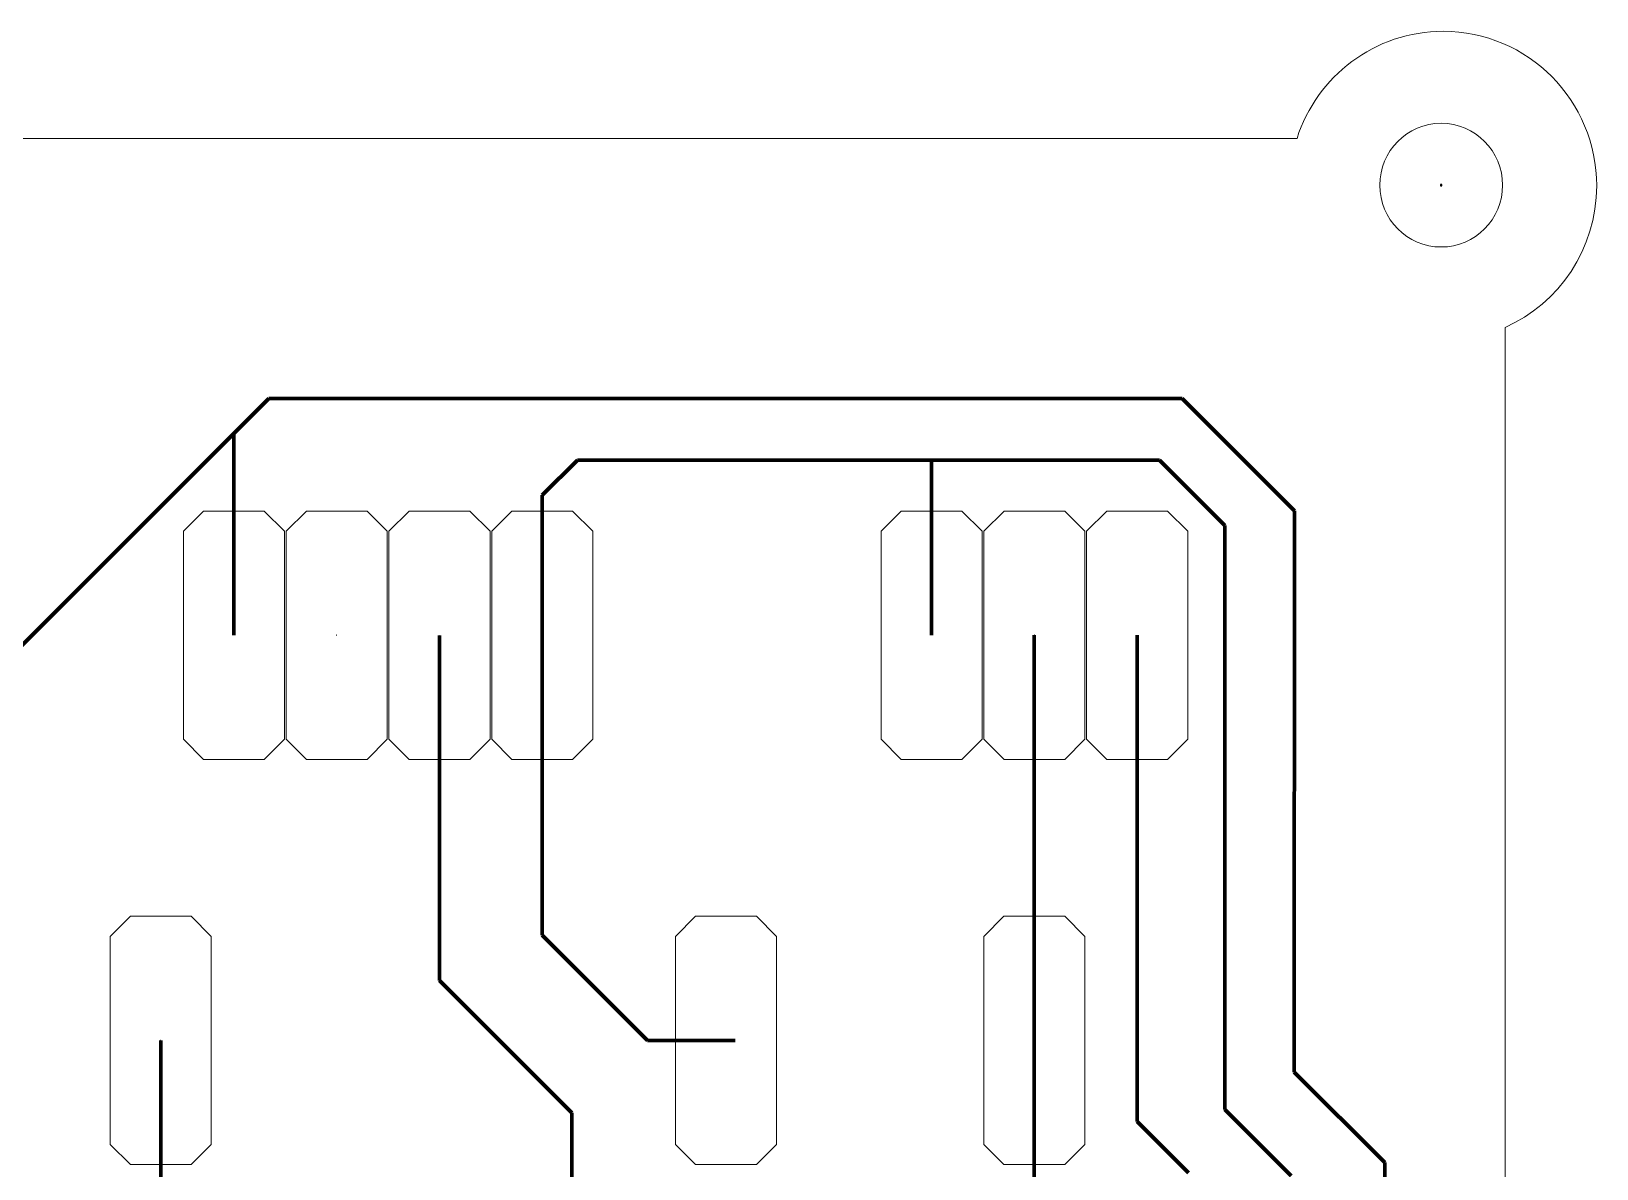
# Model space of a CAD drawing. Header units: millimetres. Extents: x -145 to 148, y -255 to 152.
# Drawn here: x -54.93 to -16.24, y 120.75 to 148.87 of the extents above; entities that cross this region are included whole.
import ezdxf

# ---------------------------------------------------------------- set-up
doc = ezdxf.new("R2010")
doc.units = ezdxf.units.MM
doc.header["$MEASUREMENT"] = 0
doc.layers.add('Layer 1', color=7, linetype='Continuous')

msp = doc.modelspace()

# ---------------------------------------------------------------- linework, layer by layer
at = {"layer": 'Layer 1', "lineweight": 18}
msp.add_ellipse((-20.0872, 145.0633), major_axis=(0, 1.5284), ratio=0.9929338, dxfattribs=at)
msp.add_open_spline([(-23.65, 146.2192), (-23.1582, 147.7552), (-21.7271, 148.8665), (-20.0382, 148.8665), (-17.9428, 148.8665), (-16.2441, 147.1557), (-16.2441, 145.0453), (-16.2441, 143.4829), (-17.1752, 142.1395), (-18.5089, 141.5472)], degree=3, knots=[0, 0, 0, 0, 0.3333333, 0.3333333, 0.3333333, 0.6666667, 0.6666667, 0.6666667, 1, 1, 1, 1], dxfattribs=at)
for points in [[(-142.6207, 146.2192), (-142.6207, 146.2192), (-23.65, 146.2192), (-23.65, 146.2192)], [(-18.5089, 141.5472), (-18.5089, 141.5472), (-18.5089, 107.0767), (-18.5089, 107.0767)]]:
    msp.add_open_spline(points, degree=3, dxfattribs=at)
at = {"layer": 'Layer 1'}
msp.add_open_spline([(-20.1049, 145.0453), (-20.1049, 145.0453), (-20.1049, 145.0812), (-20.1049, 145.0812), (-20.1049, 145.0812), (-20.0693, 145.0812), (-20.0693, 145.0812), (-20.0693, 145.0812), (-20.0693, 145.0453), (-20.0693, 145.0453), (-20.0693, 145.0453), (-20.1049, 145.0453), (-20.1049, 145.0453)], degree=3, knots=[0, 0, 0, 0, 0.25, 0.25, 0.25, 0.5, 0.5, 0.5, 0.75, 0.75, 0.75, 1, 1, 1, 1], dxfattribs=at)
at = {"layer": 'Layer 1', "color": 1, "lineweight": 9}
msp.add_open_spline([(-20.1049, 145.0453), (-20.1049, 145.0453), (-20.1049, 145.0812), (-20.1049, 145.0812), (-20.1049, 145.0812), (-20.0693, 145.0812), (-20.0693, 145.0812), (-20.0693, 145.0812), (-20.0693, 145.0453), (-20.0693, 145.0453), (-20.0693, 145.0453), (-20.1049, 145.0453), (-20.1049, 145.0453)], degree=3, knots=[0, 0, 0, 0, 0.25, 0.25, 0.25, 0.5, 0.5, 0.5, 0.75, 0.75, 0.75, 1, 1, 1, 1], dxfattribs=at)
at = {"layer": 'Layer 1', "color": 6, "lineweight": 120}
for points in [[(-49.0619, 139.7893), (-49.0619, 139.7893), (-55.5086, 133.3421), (-55.5086, 133.3421)], [(-49.0619, 139.7893), (-49.0619, 139.7893), (-26.4918, 139.7891), (-26.4918, 139.7891)], [(-26.4918, 139.789), (-26.4918, 139.789), (-23.7162, 137.0131), (-23.7162, 137.0131)], [(-49.9233, 138.928), (-49.9233, 138.928), (-49.9236, 133.9386), (-49.9236, 133.9386)], [(-42.3033, 137.3971), (-42.3033, 137.3971), (-41.4317, 138.2685), (-41.4317, 138.2685)], [(-41.4317, 138.2685), (-41.4317, 138.2685), (-27.0494, 138.2684), (-27.0494, 138.2684)], [(-32.6815, 138.2683), (-32.6815, 138.2683), (-32.6818, 133.9386), (-32.6818, 133.9386)], [(-27.0494, 138.2684), (-27.0494, 138.2684), (-25.4304, 136.6486), (-25.4304, 136.6486)], [(-42.3036, 126.5266), (-42.3036, 126.5266), (-42.3033, 137.3971), (-42.3033, 137.3971)], [(-23.7162, 137.0131), (-23.7162, 137.0131), (-23.7164, 123.139), (-23.7164, 123.139)], [(-25.4304, 136.6486), (-25.4304, 136.6486), (-25.4306, 122.2167), (-25.4306, 122.2167)], [(-44.8418, 133.9337), (-44.8418, 133.9337), (-44.843, 125.4035), (-44.843, 125.4035)], [(-30.1418, 133.9386), (-30.1418, 133.9386), (-30.1427, 120.0537), (-30.1427, 120.0537)], [(-27.6, 133.9386), (-27.6, 133.9386), (-27.6002, 121.918), (-27.6002, 121.918)], [(-42.3036, 126.5266), (-42.3036, 126.5266), (-39.7001, 123.9225), (-39.7001, 123.9225)], [(-44.843, 125.4036), (-44.843, 125.4036), (-41.5725, 122.1323), (-41.5725, 122.1323)], [(-51.7322, 123.9222), (-51.7322, 123.9222), (-51.7337, 115.4421), (-51.7337, 115.4421)], [(-39.7001, 123.9225), (-39.7001, 123.9225), (-37.5352, 123.9222), (-37.5352, 123.9222)], [(-23.7164, 123.139), (-23.7164, 123.139), (-21.4825, 120.9051), (-21.4825, 120.9051)], [(-41.5725, 122.1323), (-41.5725, 122.1323), (-41.5737, 115.4421), (-41.5737, 115.4421)], [(-27.6002, 121.9181), (-27.6002, 121.9181), (-26.3319, 120.6498), (-26.3319, 120.6498)], [(-25.4306, 122.2167), (-25.4306, 122.2167), (-23.7919, 120.5779), (-23.7919, 120.5779)], [(-21.4825, 120.9051), (-21.4825, 120.9051), (-21.4826, 111.7104), (-21.4826, 111.7104)]]:
    msp.add_open_spline(points, degree=3, dxfattribs=at)
at = {"layer": 'Layer 1', "lineweight": 9}
for points in [[(-51.1718, 131.3704), (-51.1718, 131.3704), (-51.1718, 136.5068), (-51.1718, 136.5068), (-51.1718, 136.5068), (-50.6718, 137.0068), (-50.6718, 137.0068), (-50.6718, 137.0068), (-49.1718, 137.0068), (-49.1718, 137.0068), (-49.1718, 137.0068), (-48.6718, 136.5068), (-48.6718, 136.5068), (-48.6718, 136.5068), (-48.6718, 131.3704), (-48.6718, 131.3704), (-48.6718, 131.3704), (-49.1718, 130.8704), (-49.1718, 130.8704), (-49.1718, 130.8704), (-50.6718, 130.8704), (-50.6718, 130.8704), (-50.6718, 130.8704), (-51.1718, 131.3704), (-51.1718, 131.3704)], [(-48.6318, 131.3704), (-48.6318, 131.3704), (-48.6318, 136.5068), (-48.6318, 136.5068), (-48.6318, 136.5068), (-48.1318, 137.0068), (-48.1318, 137.0068), (-48.1318, 137.0068), (-46.6318, 137.0068), (-46.6318, 137.0068), (-46.6318, 137.0068), (-46.1318, 136.5068), (-46.1318, 136.5068), (-46.1318, 136.5068), (-46.1318, 131.3704), (-46.1318, 131.3704), (-46.1318, 131.3704), (-46.6318, 130.8704), (-46.6318, 130.8704), (-46.6318, 130.8704), (-48.1318, 130.8704), (-48.1318, 130.8704), (-48.1318, 130.8704), (-48.6318, 131.3704), (-48.6318, 131.3704)], [(-46.0918, 131.3704), (-46.0918, 131.3704), (-46.0918, 136.5068), (-46.0918, 136.5068), (-46.0918, 136.5068), (-45.5918, 137.0068), (-45.5918, 137.0068), (-45.5918, 137.0068), (-44.0918, 137.0068), (-44.0918, 137.0068), (-44.0918, 137.0068), (-43.5918, 136.5068), (-43.5918, 136.5068), (-43.5918, 136.5068), (-43.5918, 131.3704), (-43.5918, 131.3704), (-43.5918, 131.3704), (-44.0918, 130.8704), (-44.0918, 130.8704), (-44.0918, 130.8704), (-45.5918, 130.8704), (-45.5918, 130.8704), (-45.5918, 130.8704), (-46.0918, 131.3704), (-46.0918, 131.3704)], [(-43.5518, 131.3704), (-43.5518, 131.3704), (-43.5518, 136.5068), (-43.5518, 136.5068), (-43.5518, 136.5068), (-43.0518, 137.0068), (-43.0518, 137.0068), (-43.0518, 137.0068), (-41.5518, 137.0068), (-41.5518, 137.0068), (-41.5518, 137.0068), (-41.0518, 136.5068), (-41.0518, 136.5068), (-41.0518, 136.5068), (-41.0518, 131.3704), (-41.0518, 131.3704), (-41.0518, 131.3704), (-41.5518, 130.8704), (-41.5518, 130.8704), (-41.5518, 130.8704), (-43.0518, 130.8704), (-43.0518, 130.8704), (-43.0518, 130.8704), (-43.5518, 131.3704), (-43.5518, 131.3704)], [(-33.93, 131.3704), (-33.93, 131.3704), (-33.93, 136.5068), (-33.93, 136.5068), (-33.93, 136.5068), (-33.43, 137.0068), (-33.43, 137.0068), (-33.43, 137.0068), (-31.93, 137.0068), (-31.93, 137.0068), (-31.93, 137.0068), (-31.43, 136.5068), (-31.43, 136.5068), (-31.43, 136.5068), (-31.43, 131.3704), (-31.43, 131.3704), (-31.43, 131.3704), (-31.93, 130.8704), (-31.93, 130.8704), (-31.93, 130.8704), (-33.43, 130.8704), (-33.43, 130.8704), (-33.43, 130.8704), (-33.93, 131.3704), (-33.93, 131.3704)], [(-31.39, 131.3704), (-31.39, 131.3704), (-31.39, 136.5068), (-31.39, 136.5068), (-31.39, 136.5068), (-30.89, 137.0068), (-30.89, 137.0068), (-30.89, 137.0068), (-29.39, 137.0068), (-29.39, 137.0068), (-29.39, 137.0068), (-28.89, 136.5068), (-28.89, 136.5068), (-28.89, 136.5068), (-28.89, 131.3704), (-28.89, 131.3704), (-28.89, 131.3704), (-29.39, 130.8704), (-29.39, 130.8704), (-29.39, 130.8704), (-30.89, 130.8704), (-30.89, 130.8704), (-30.89, 130.8704), (-31.39, 131.3704), (-31.39, 131.3704)], [(-28.85, 131.3704), (-28.85, 131.3704), (-28.85, 136.5068), (-28.85, 136.5068), (-28.85, 136.5068), (-28.35, 137.0068), (-28.35, 137.0068), (-28.35, 137.0068), (-26.85, 137.0068), (-26.85, 137.0068), (-26.85, 137.0068), (-26.35, 136.5068), (-26.35, 136.5068), (-26.35, 136.5068), (-26.35, 131.3704), (-26.35, 131.3704), (-26.35, 131.3704), (-26.85, 130.8704), (-26.85, 130.8704), (-26.85, 130.8704), (-28.35, 130.8704), (-28.35, 130.8704), (-28.35, 130.8704), (-28.85, 131.3704), (-28.85, 131.3704)], [(-52.9819, 121.354), (-52.9819, 121.354), (-52.9819, 126.4904), (-52.9819, 126.4904), (-52.9819, 126.4904), (-52.4819, 126.9904), (-52.4819, 126.9904), (-52.4819, 126.9904), (-50.9819, 126.9904), (-50.9819, 126.9904), (-50.9819, 126.9904), (-50.4819, 126.4904), (-50.4819, 126.4904), (-50.4819, 126.4904), (-50.4819, 121.354), (-50.4819, 121.354), (-50.4819, 121.354), (-50.9819, 120.854), (-50.9819, 120.854), (-50.9819, 120.854), (-52.4819, 120.854), (-52.4819, 120.854), (-52.4819, 120.854), (-52.9819, 121.354), (-52.9819, 121.354)], [(-39.0118, 121.354), (-39.0118, 121.354), (-39.0118, 126.4904), (-39.0118, 126.4904), (-39.0118, 126.4904), (-38.5118, 126.9904), (-38.5118, 126.9904), (-38.5118, 126.9904), (-37.0118, 126.9904), (-37.0118, 126.9904), (-37.0118, 126.9904), (-36.5118, 126.4904), (-36.5118, 126.4904), (-36.5118, 126.4904), (-36.5118, 121.354), (-36.5118, 121.354), (-36.5118, 121.354), (-37.0118, 120.854), (-37.0118, 120.854), (-37.0118, 120.854), (-38.5118, 120.854), (-38.5118, 120.854), (-38.5118, 120.854), (-39.0118, 121.354), (-39.0118, 121.354)], [(-31.3918, 121.354), (-31.3918, 121.354), (-31.3918, 126.4904), (-31.3918, 126.4904), (-31.3918, 126.4904), (-30.8918, 126.9904), (-30.8918, 126.9904), (-30.8918, 126.9904), (-29.3918, 126.9904), (-29.3918, 126.9904), (-29.3918, 126.9904), (-28.8918, 126.4904), (-28.8918, 126.4904), (-28.8918, 126.4904), (-28.8918, 121.354), (-28.8918, 121.354), (-28.8918, 121.354), (-29.3918, 120.854), (-29.3918, 120.854), (-29.3918, 120.854), (-30.8918, 120.854), (-30.8918, 120.854), (-30.8918, 120.854), (-31.3918, 121.354), (-31.3918, 121.354)]]:
    msp.add_open_spline(points, degree=3, knots=[0, 0, 0, 0, 0.125, 0.125, 0.125, 0.25, 0.25, 0.25, 0.375, 0.375, 0.375, 0.5, 0.5, 0.5, 0.625, 0.625, 0.625, 0.75, 0.75, 0.75, 0.875, 0.875, 0.875, 1, 1, 1, 1], dxfattribs=at)
at = {"layer": 'Layer 1', "color": 5}
for points in [[(-49.9218, 133.9369), (-49.9218, 133.9369), (-49.9253, 133.9369), (-49.9253, 133.9369), (-49.9253, 133.9369), (-49.9253, 133.9404), (-49.9253, 133.9404), (-49.9253, 133.9404), (-49.9218, 133.9404), (-49.9218, 133.9404), (-49.9218, 133.9404), (-49.9218, 133.9369), (-49.9218, 133.9369)], [(-47.3818, 133.9369), (-47.3818, 133.9369), (-47.3853, 133.9369), (-47.3853, 133.9369), (-47.3853, 133.9369), (-47.3853, 133.9404), (-47.3853, 133.9404), (-47.3853, 133.9404), (-47.3818, 133.9404), (-47.3818, 133.9404), (-47.3818, 133.9404), (-47.3818, 133.9369), (-47.3818, 133.9369)], [(-44.8418, 133.9369), (-44.8418, 133.9369), (-44.8453, 133.9369), (-44.8453, 133.9369), (-44.8453, 133.9369), (-44.8453, 133.9404), (-44.8453, 133.9404), (-44.8453, 133.9404), (-44.8418, 133.9404), (-44.8418, 133.9404), (-44.8418, 133.9404), (-44.8418, 133.9369), (-44.8418, 133.9369)], [(-42.3018, 133.9369), (-42.3018, 133.9369), (-42.3053, 133.9369), (-42.3053, 133.9369), (-42.3053, 133.9369), (-42.3053, 133.9404), (-42.3053, 133.9404), (-42.3053, 133.9404), (-42.3018, 133.9404), (-42.3018, 133.9404), (-42.3018, 133.9404), (-42.3018, 133.9369), (-42.3018, 133.9369)], [(-32.68, 133.9369), (-32.68, 133.9369), (-32.6835, 133.9369), (-32.6835, 133.9369), (-32.6835, 133.9369), (-32.6835, 133.9404), (-32.6835, 133.9404), (-32.6835, 133.9404), (-32.68, 133.9404), (-32.68, 133.9404), (-32.68, 133.9404), (-32.68, 133.9369), (-32.68, 133.9369)], [(-30.14, 133.9369), (-30.14, 133.9369), (-30.1435, 133.9369), (-30.1435, 133.9369), (-30.1435, 133.9369), (-30.1435, 133.9404), (-30.1435, 133.9404), (-30.1435, 133.9404), (-30.14, 133.9404), (-30.14, 133.9404), (-30.14, 133.9404), (-30.14, 133.9369), (-30.14, 133.9369)], [(-27.6, 133.9369), (-27.6, 133.9369), (-27.6035, 133.9369), (-27.6035, 133.9369), (-27.6035, 133.9369), (-27.6035, 133.9404), (-27.6035, 133.9404), (-27.6035, 133.9404), (-27.6, 133.9404), (-27.6, 133.9404), (-27.6, 133.9404), (-27.6, 133.9369), (-27.6, 133.9369)], [(-51.7319, 123.9205), (-51.7319, 123.9205), (-51.7354, 123.9205), (-51.7354, 123.9205), (-51.7354, 123.9205), (-51.7354, 123.924), (-51.7354, 123.924), (-51.7354, 123.924), (-51.7319, 123.924), (-51.7319, 123.924), (-51.7319, 123.924), (-51.7319, 123.9205), (-51.7319, 123.9205)], [(-37.7618, 123.9205), (-37.7618, 123.9205), (-37.7653, 123.9205), (-37.7653, 123.9205), (-37.7653, 123.9205), (-37.7653, 123.924), (-37.7653, 123.924), (-37.7653, 123.924), (-37.7618, 123.924), (-37.7618, 123.924), (-37.7618, 123.924), (-37.7618, 123.9205), (-37.7618, 123.9205)], [(-30.1418, 123.9205), (-30.1418, 123.9205), (-30.1453, 123.9205), (-30.1453, 123.9205), (-30.1453, 123.9205), (-30.1453, 123.924), (-30.1453, 123.924), (-30.1453, 123.924), (-30.1418, 123.924), (-30.1418, 123.924), (-30.1418, 123.924), (-30.1418, 123.9205), (-30.1418, 123.9205)]]:
    msp.add_open_spline(points, degree=3, knots=[0, 0, 0, 0, 0.25, 0.25, 0.25, 0.5, 0.5, 0.5, 0.75, 0.75, 0.75, 1, 1, 1, 1], dxfattribs=at)
at = {"layer": 'Layer 1', "color": 5, "lineweight": 9}
for points in [[(-49.9218, 133.9369), (-49.9218, 133.9369), (-49.9253, 133.9369), (-49.9253, 133.9369), (-49.9253, 133.9369), (-49.9253, 133.9404), (-49.9253, 133.9404), (-49.9253, 133.9404), (-49.9218, 133.9404), (-49.9218, 133.9404), (-49.9218, 133.9404), (-49.9218, 133.9369), (-49.9218, 133.9369)], [(-47.3818, 133.9369), (-47.3818, 133.9369), (-47.3853, 133.9369), (-47.3853, 133.9369), (-47.3853, 133.9369), (-47.3853, 133.9404), (-47.3853, 133.9404), (-47.3853, 133.9404), (-47.3818, 133.9404), (-47.3818, 133.9404), (-47.3818, 133.9404), (-47.3818, 133.9369), (-47.3818, 133.9369)], [(-44.8418, 133.9369), (-44.8418, 133.9369), (-44.8453, 133.9369), (-44.8453, 133.9369), (-44.8453, 133.9369), (-44.8453, 133.9404), (-44.8453, 133.9404), (-44.8453, 133.9404), (-44.8418, 133.9404), (-44.8418, 133.9404), (-44.8418, 133.9404), (-44.8418, 133.9369), (-44.8418, 133.9369)], [(-42.3018, 133.9369), (-42.3018, 133.9369), (-42.3053, 133.9369), (-42.3053, 133.9369), (-42.3053, 133.9369), (-42.3053, 133.9404), (-42.3053, 133.9404), (-42.3053, 133.9404), (-42.3018, 133.9404), (-42.3018, 133.9404), (-42.3018, 133.9404), (-42.3018, 133.9369), (-42.3018, 133.9369)], [(-32.68, 133.9369), (-32.68, 133.9369), (-32.6835, 133.9369), (-32.6835, 133.9369), (-32.6835, 133.9369), (-32.6835, 133.9404), (-32.6835, 133.9404), (-32.6835, 133.9404), (-32.68, 133.9404), (-32.68, 133.9404), (-32.68, 133.9404), (-32.68, 133.9369), (-32.68, 133.9369)], [(-30.14, 133.9369), (-30.14, 133.9369), (-30.1435, 133.9369), (-30.1435, 133.9369), (-30.1435, 133.9369), (-30.1435, 133.9404), (-30.1435, 133.9404), (-30.1435, 133.9404), (-30.14, 133.9404), (-30.14, 133.9404), (-30.14, 133.9404), (-30.14, 133.9369), (-30.14, 133.9369)], [(-27.6, 133.9369), (-27.6, 133.9369), (-27.6035, 133.9369), (-27.6035, 133.9369), (-27.6035, 133.9369), (-27.6035, 133.9404), (-27.6035, 133.9404), (-27.6035, 133.9404), (-27.6, 133.9404), (-27.6, 133.9404), (-27.6, 133.9404), (-27.6, 133.9369), (-27.6, 133.9369)], [(-51.7319, 123.9205), (-51.7319, 123.9205), (-51.7354, 123.9205), (-51.7354, 123.9205), (-51.7354, 123.9205), (-51.7354, 123.924), (-51.7354, 123.924), (-51.7354, 123.924), (-51.7319, 123.924), (-51.7319, 123.924), (-51.7319, 123.924), (-51.7319, 123.9205), (-51.7319, 123.9205)], [(-37.7618, 123.9205), (-37.7618, 123.9205), (-37.7653, 123.9205), (-37.7653, 123.9205), (-37.7653, 123.9205), (-37.7653, 123.924), (-37.7653, 123.924), (-37.7653, 123.924), (-37.7618, 123.924), (-37.7618, 123.924), (-37.7618, 123.924), (-37.7618, 123.9205), (-37.7618, 123.9205)], [(-30.1418, 123.9205), (-30.1418, 123.9205), (-30.1453, 123.9205), (-30.1453, 123.9205), (-30.1453, 123.9205), (-30.1453, 123.924), (-30.1453, 123.924), (-30.1453, 123.924), (-30.1418, 123.924), (-30.1418, 123.924), (-30.1418, 123.924), (-30.1418, 123.9205), (-30.1418, 123.9205)]]:
    msp.add_open_spline(points, degree=3, knots=[0, 0, 0, 0, 0.25, 0.25, 0.25, 0.5, 0.5, 0.5, 0.75, 0.75, 0.75, 1, 1, 1, 1], dxfattribs=at)

doc.saveas('drawing.dxf')
